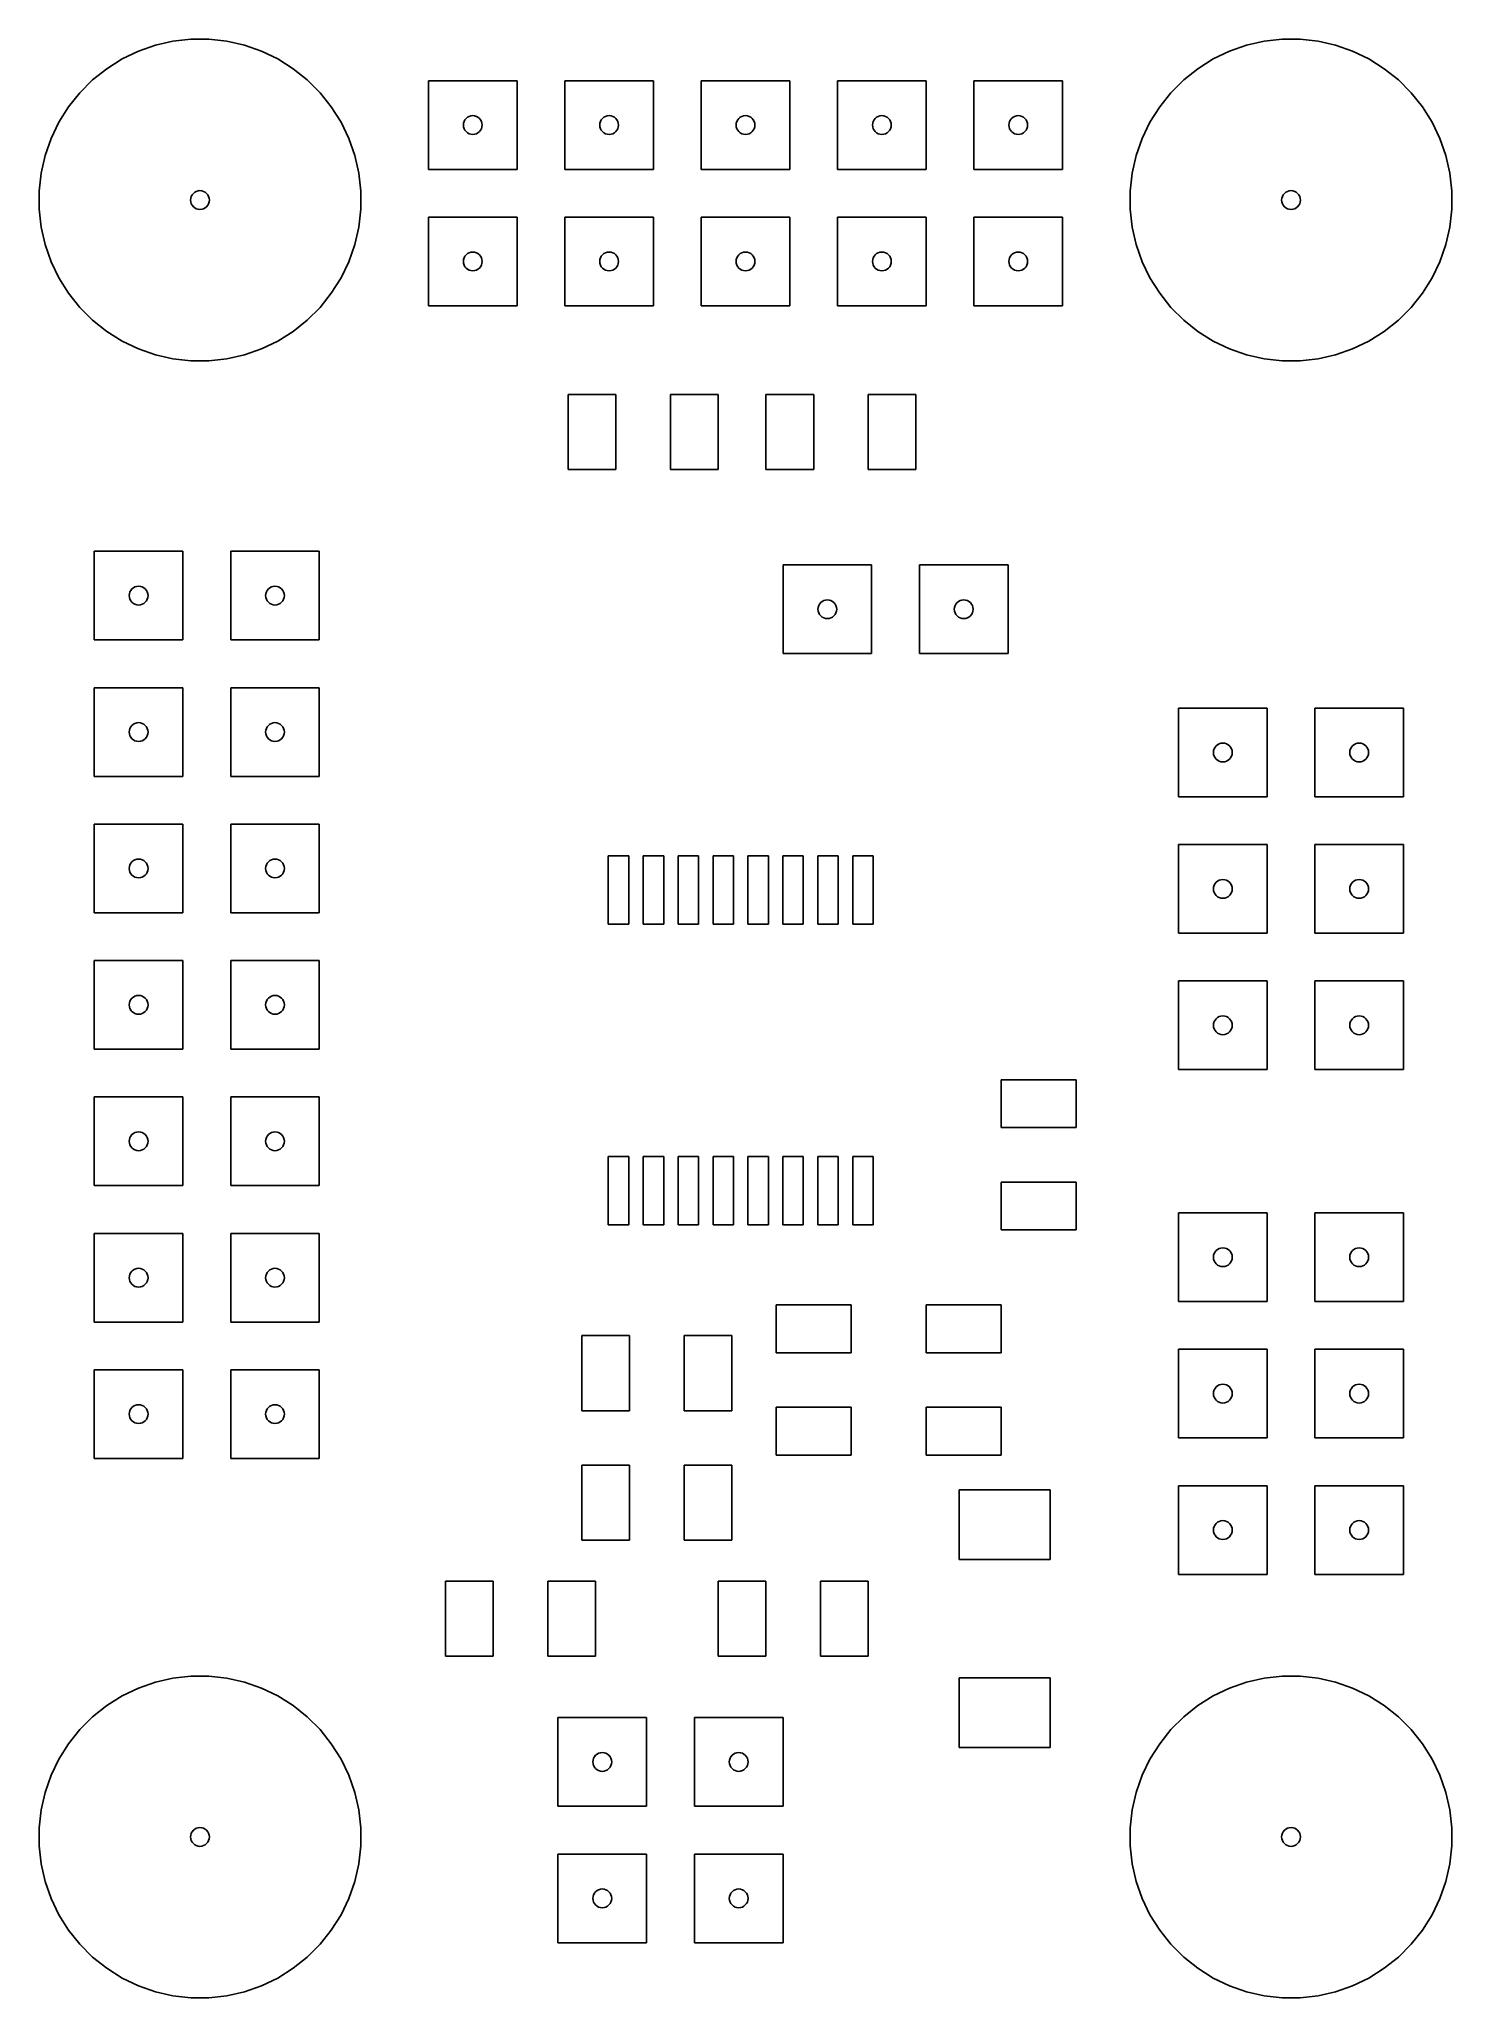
# Model space of a CAD drawing. Extents: x -4.29 to -3.26, y 5.46 to 6.89.
import ezdxf

# ---------------------------------------------------------------- set-up
doc = ezdxf.new("R2010")
doc.units = 0
doc.header["$MEASUREMENT"] = 0
doc.layers.add('BLACK', color=7, linetype='CONTINUOUS')

msp = doc.modelspace()

# ---------------------------------------------------------------- linework, layer by layer
at = {"layer": 'BLACK', "linetype": 'CONTINUOUS'}
for p, q in [((-4.1948, 6.8914), (-4.1816, 6.8929)), ((-4.1816, 6.8929), (-4.1684, 6.8929)), ((-4.1684, 6.8929), (-4.1552, 6.8914)), ((-3.3948, 6.8914), (-3.3816, 6.8929)), ((-3.3816, 6.8929), (-3.3684, 6.8929)), ((-3.3684, 6.8929), (-3.3552, 6.8914)), ((-4.2433, 6.8713), (-4.2321, 6.8784)), ((-4.2321, 6.8784), (-4.2202, 6.8841)), ((-4.2202, 6.8841), (-4.2077, 6.8885)), ((-4.2077, 6.8885), (-4.1948, 6.8914)), ((-4.1552, 6.8914), (-4.1423, 6.8885)), ((-4.1423, 6.8885), (-4.1298, 6.8841)), ((-4.1298, 6.8841), (-4.1179, 6.8784)), ((-4.1179, 6.8784), (-4.1067, 6.8713)), ((-3.4433, 6.8713), (-3.4321, 6.8784)), ((-3.4321, 6.8784), (-3.4202, 6.8841)), ((-3.4202, 6.8841), (-3.4077, 6.8885)), ((-3.4077, 6.8885), (-3.3948, 6.8914)), ((-3.3552, 6.8914), (-3.3423, 6.8885)), ((-3.3423, 6.8885), (-3.3298, 6.8841)), ((-3.3298, 6.8841), (-3.3179, 6.8784)), ((-3.3179, 6.8784), (-3.3067, 6.8713)), ((-4.2537, 6.8631), (-4.2433, 6.8713)), ((-4.1067, 6.8713), (-4.0963, 6.8631)), ((-3.4537, 6.8631), (-3.4433, 6.8713)), ((-3.3067, 6.8713), (-3.2963, 6.8631)), ((-4.2713, 6.8433), (-4.2631, 6.8537)), ((-4.2631, 6.8537), (-4.2537, 6.8631)), ((-4.0963, 6.8631), (-4.0869, 6.8537)), ((-4.0869, 6.8537), (-4.0787, 6.8433)), ((-4.0075, 6.7975), (-4.0075, 6.8625)), ((-4.0075, 6.8625), (-3.9425, 6.8625)), ((-3.9425, 6.8625), (-3.9425, 6.7975)), ((-3.9075, 6.7975), (-3.9075, 6.8625)), ((-3.9075, 6.8625), (-3.8425, 6.8625)), ((-3.8425, 6.8625), (-3.8425, 6.7975)), ((-3.8075, 6.7975), (-3.8075, 6.8625)), ((-3.8075, 6.8625), (-3.7425, 6.8625)), ((-3.7425, 6.8625), (-3.7425, 6.7975)), ((-3.7075, 6.7975), (-3.7075, 6.8625)), ((-3.7075, 6.8625), (-3.6425, 6.8625)), ((-3.6425, 6.8625), (-3.6425, 6.7975)), ((-3.6075, 6.7975), (-3.6075, 6.8625)), ((-3.6075, 6.8625), (-3.5425, 6.8625)), ((-3.5425, 6.8625), (-3.5425, 6.7975)), ((-3.4713, 6.8433), (-3.4631, 6.8537)), ((-3.4631, 6.8537), (-3.4537, 6.8631)), ((-3.2963, 6.8631), (-3.2869, 6.8537)), ((-3.2869, 6.8537), (-3.2787, 6.8433)), ((-4.2784, 6.8321), (-4.2713, 6.8433)), ((-4.0787, 6.8433), (-4.0716, 6.8321)), ((-3.4784, 6.8321), (-3.4713, 6.8433)), ((-3.2787, 6.8433), (-3.2716, 6.8321)), ((-4.2841, 6.8202), (-4.2784, 6.8321)), ((-4.0716, 6.8321), (-4.0659, 6.8202)), ((-3.4841, 6.8202), (-3.4784, 6.8321)), ((-3.2716, 6.8321), (-3.2659, 6.8202)), ((-4.2914, 6.7948), (-4.2885, 6.8077)), ((-4.2885, 6.8077), (-4.2841, 6.8202)), ((-4.0659, 6.8202), (-4.0615, 6.8077)), ((-4.0615, 6.8077), (-4.0586, 6.7948)), ((-3.4914, 6.7948), (-3.4885, 6.8077)), ((-3.4885, 6.8077), (-3.4841, 6.8202)), ((-3.2659, 6.8202), (-3.2615, 6.8077)), ((-3.2615, 6.8077), (-3.2586, 6.7948)), ((-4.2929, 6.7816), (-4.2914, 6.7948)), ((-4.0586, 6.7948), (-4.0571, 6.7816)), ((-3.9425, 6.7975), (-4.0075, 6.7975)), ((-3.8425, 6.7975), (-3.9075, 6.7975)), ((-3.7425, 6.7975), (-3.8075, 6.7975)), ((-3.6425, 6.7975), (-3.7075, 6.7975)), ((-3.5425, 6.7975), (-3.6075, 6.7975)), ((-3.4929, 6.7816), (-3.4914, 6.7948)), ((-3.2586, 6.7948), (-3.2571, 6.7816)), ((-4.2929, 6.7684), (-4.2929, 6.7816)), ((-4.0571, 6.7816), (-4.0571, 6.7684)), ((-3.4929, 6.7684), (-3.4929, 6.7816)), ((-3.2571, 6.7816), (-3.2571, 6.7684)), ((-4.2914, 6.7552), (-4.2929, 6.7684)), ((-4.0571, 6.7684), (-4.0586, 6.7552)), ((-3.4914, 6.7552), (-3.4929, 6.7684)), ((-3.2571, 6.7684), (-3.2586, 6.7552)), ((-4.2885, 6.7423), (-4.2914, 6.7552)), ((-4.0586, 6.7552), (-4.0615, 6.7423)), ((-4.0075, 6.6975), (-4.0075, 6.7625)), ((-4.0075, 6.7625), (-3.9425, 6.7625)), ((-3.9425, 6.7625), (-3.9425, 6.6975)), ((-3.9075, 6.6975), (-3.9075, 6.7625)), ((-3.9075, 6.7625), (-3.8425, 6.7625)), ((-3.8425, 6.7625), (-3.8425, 6.6975)), ((-3.8075, 6.6975), (-3.8075, 6.7625)), ((-3.8075, 6.7625), (-3.7425, 6.7625)), ((-3.7425, 6.7625), (-3.7425, 6.6975)), ((-3.7075, 6.6975), (-3.7075, 6.7625)), ((-3.7075, 6.7625), (-3.6425, 6.7625)), ((-3.6425, 6.7625), (-3.6425, 6.6975)), ((-3.6075, 6.6975), (-3.6075, 6.7625)), ((-3.6075, 6.7625), (-3.5425, 6.7625)), ((-3.5425, 6.7625), (-3.5425, 6.6975)), ((-3.4885, 6.7423), (-3.4914, 6.7552)), ((-3.2586, 6.7552), (-3.2615, 6.7423)), ((-4.2841, 6.7298), (-4.2885, 6.7423)), ((-4.0615, 6.7423), (-4.0659, 6.7298)), ((-3.4841, 6.7298), (-3.4885, 6.7423)), ((-3.2615, 6.7423), (-3.2659, 6.7298)), ((-4.2784, 6.7179), (-4.2841, 6.7298)), ((-4.0659, 6.7298), (-4.0716, 6.7179)), ((-3.4784, 6.7179), (-3.4841, 6.7298)), ((-3.2659, 6.7298), (-3.2716, 6.7179)), ((-4.2713, 6.7067), (-4.2784, 6.7179)), ((-4.2631, 6.6963), (-4.2713, 6.7067)), ((-4.0787, 6.7067), (-4.0869, 6.6963)), ((-4.0716, 6.7179), (-4.0787, 6.7067)), ((-3.4713, 6.7067), (-3.4784, 6.7179)), ((-3.4631, 6.6963), (-3.4713, 6.7067)), ((-3.2787, 6.7067), (-3.2869, 6.6963)), ((-3.2716, 6.7179), (-3.2787, 6.7067)), ((-4.2537, 6.6869), (-4.2631, 6.6963)), ((-4.0869, 6.6963), (-4.0963, 6.6869)), ((-3.9425, 6.6975), (-4.0075, 6.6975)), ((-3.8425, 6.6975), (-3.9075, 6.6975)), ((-3.7425, 6.6975), (-3.8075, 6.6975)), ((-3.6425, 6.6975), (-3.7075, 6.6975)), ((-3.5425, 6.6975), (-3.6075, 6.6975)), ((-3.4537, 6.6869), (-3.4631, 6.6963)), ((-3.2869, 6.6963), (-3.2963, 6.6869)), ((-4.2433, 6.6787), (-4.2537, 6.6869)), ((-4.2321, 6.6716), (-4.2433, 6.6787)), ((-4.1067, 6.6787), (-4.1179, 6.6716)), ((-4.0963, 6.6869), (-4.1067, 6.6787)), ((-3.4433, 6.6787), (-3.4537, 6.6869)), ((-3.4321, 6.6716), (-3.4433, 6.6787)), ((-3.3067, 6.6787), (-3.3179, 6.6716)), ((-3.2963, 6.6869), (-3.3067, 6.6787)), ((-4.2202, 6.6659), (-4.2321, 6.6716)), ((-4.2077, 6.6615), (-4.2202, 6.6659)), ((-4.1298, 6.6659), (-4.1423, 6.6615)), ((-4.1179, 6.6716), (-4.1298, 6.6659)), ((-3.4202, 6.6659), (-3.4321, 6.6716)), ((-3.4077, 6.6615), (-3.4202, 6.6659)), ((-3.3298, 6.6659), (-3.3423, 6.6615)), ((-3.3179, 6.6716), (-3.3298, 6.6659)), ((-4.1948, 6.6586), (-4.2077, 6.6615)), ((-4.1816, 6.6571), (-4.1948, 6.6586)), ((-4.1684, 6.6571), (-4.1816, 6.6571)), ((-4.1552, 6.6586), (-4.1684, 6.6571)), ((-4.1423, 6.6615), (-4.1552, 6.6586)), ((-3.3948, 6.6586), (-3.4077, 6.6615)), ((-3.3816, 6.6571), (-3.3948, 6.6586)), ((-3.3684, 6.6571), (-3.3816, 6.6571)), ((-3.3552, 6.6586), (-3.3684, 6.6571)), ((-3.3423, 6.6615), (-3.3552, 6.6586)), ((-3.905, 6.5775), (-3.905, 6.6325)), ((-3.905, 6.6325), (-3.87, 6.6325)), ((-3.87, 6.6325), (-3.87, 6.5775)), ((-3.83, 6.5775), (-3.83, 6.6325)), ((-3.83, 6.6325), (-3.795, 6.6325)), ((-3.795, 6.6325), (-3.795, 6.5775)), ((-3.76, 6.5775), (-3.76, 6.6325)), ((-3.76, 6.6325), (-3.725, 6.6325)), ((-3.725, 6.6325), (-3.725, 6.5775)), ((-3.685, 6.5775), (-3.685, 6.6325)), ((-3.685, 6.6325), (-3.65, 6.6325)), ((-3.65, 6.6325), (-3.65, 6.5775)), ((-3.87, 6.5775), (-3.905, 6.5775)), ((-3.795, 6.5775), (-3.83, 6.5775)), ((-3.725, 6.5775), (-3.76, 6.5775)), ((-3.65, 6.5775), (-3.685, 6.5775)), ((-4.2525, 6.4525), (-4.2525, 6.5175)), ((-4.2525, 6.5175), (-4.1875, 6.5175)), ((-4.1875, 6.5175), (-4.1875, 6.4525)), ((-4.1525, 6.4525), (-4.1525, 6.5175)), ((-4.1525, 6.5175), (-4.0875, 6.5175)), ((-4.0875, 6.5175), (-4.0875, 6.4525)), ((-3.7475, 6.4425), (-3.7475, 6.5075)), ((-3.7475, 6.5075), (-3.6825, 6.5075)), ((-3.6825, 6.5075), (-3.6825, 6.4425)), ((-3.6475, 6.4425), (-3.6475, 6.5075)), ((-3.6475, 6.5075), (-3.5825, 6.5075)), ((-3.5825, 6.5075), (-3.5825, 6.4425)), ((-4.1875, 6.4525), (-4.2525, 6.4525)), ((-4.0875, 6.4525), (-4.1525, 6.4525)), ((-3.6825, 6.4425), (-3.7475, 6.4425)), ((-3.5825, 6.4425), (-3.6475, 6.4425)), ((-4.2525, 6.3525), (-4.2525, 6.4175)), ((-4.2525, 6.4175), (-4.1875, 6.4175)), ((-4.1875, 6.4175), (-4.1875, 6.3525)), ((-4.1525, 6.3525), (-4.1525, 6.4175)), ((-4.1525, 6.4175), (-4.0875, 6.4175)), ((-4.0875, 6.4175), (-4.0875, 6.3525)), ((-3.4575, 6.3375), (-3.4575, 6.4025)), ((-3.4575, 6.4025), (-3.3925, 6.4025)), ((-3.3925, 6.4025), (-3.3925, 6.3375)), ((-3.3575, 6.3375), (-3.3575, 6.4025)), ((-3.3575, 6.4025), (-3.2925, 6.4025)), ((-3.2925, 6.4025), (-3.2925, 6.3375)), ((-4.1875, 6.3525), (-4.2525, 6.3525)), ((-4.0875, 6.3525), (-4.1525, 6.3525)), ((-3.3925, 6.3375), (-3.4575, 6.3375)), ((-3.2925, 6.3375), (-3.3575, 6.3375)), ((-4.2525, 6.2525), (-4.2525, 6.3175)), ((-4.2525, 6.3175), (-4.1875, 6.3175)), ((-4.1875, 6.3175), (-4.1875, 6.2525)), ((-4.1525, 6.2525), (-4.1525, 6.3175)), ((-4.1525, 6.3175), (-4.0875, 6.3175)), ((-4.0875, 6.3175), (-4.0875, 6.2525)), ((-3.8756, 6.2442), (-3.8756, 6.2942)), ((-3.8756, 6.2942), (-3.8606, 6.2942)), ((-3.8606, 6.2942), (-3.8606, 6.2442)), ((-3.85, 6.2442), (-3.85, 6.2942)), ((-3.85, 6.2942), (-3.835, 6.2942)), ((-3.835, 6.2942), (-3.835, 6.2442)), ((-3.8244, 6.2442), (-3.8244, 6.2942)), ((-3.8244, 6.2942), (-3.8094, 6.2942)), ((-3.8094, 6.2942), (-3.8094, 6.2442)), ((-3.7988, 6.2442), (-3.7988, 6.2942)), ((-3.7988, 6.2942), (-3.7838, 6.2942)), ((-3.7838, 6.2942), (-3.7838, 6.2442)), ((-3.7732, 6.2442), (-3.7732, 6.2942)), ((-3.7732, 6.2942), (-3.7582, 6.2942)), ((-3.7582, 6.2942), (-3.7582, 6.2442)), ((-3.7476, 6.2442), (-3.7476, 6.2942)), ((-3.7476, 6.2942), (-3.7326, 6.2942)), ((-3.7326, 6.2942), (-3.7326, 6.2442)), ((-3.722, 6.2442), (-3.722, 6.2942)), ((-3.722, 6.2942), (-3.707, 6.2942)), ((-3.707, 6.2942), (-3.707, 6.2442)), ((-3.6964, 6.2442), (-3.6964, 6.2942)), ((-3.6964, 6.2942), (-3.6814, 6.2942)), ((-3.6814, 6.2942), (-3.6814, 6.2442)), ((-3.4575, 6.2375), (-3.4575, 6.3025)), ((-3.4575, 6.3025), (-3.3925, 6.3025)), ((-3.3925, 6.3025), (-3.3925, 6.2375)), ((-3.3575, 6.2375), (-3.3575, 6.3025)), ((-3.3575, 6.3025), (-3.2925, 6.3025)), ((-3.2925, 6.3025), (-3.2925, 6.2375)), ((-4.1875, 6.2525), (-4.2525, 6.2525)), ((-4.0875, 6.2525), (-4.1525, 6.2525)), ((-3.8606, 6.2442), (-3.8756, 6.2442)), ((-3.835, 6.2442), (-3.85, 6.2442)), ((-3.8094, 6.2442), (-3.8244, 6.2442)), ((-3.7838, 6.2442), (-3.7988, 6.2442)), ((-3.7582, 6.2442), (-3.7732, 6.2442)), ((-3.7326, 6.2442), (-3.7476, 6.2442)), ((-3.707, 6.2442), (-3.722, 6.2442)), ((-3.6814, 6.2442), (-3.6964, 6.2442)), ((-3.3925, 6.2375), (-3.4575, 6.2375)), ((-3.2925, 6.2375), (-3.3575, 6.2375)), ((-4.2525, 6.1525), (-4.2525, 6.2175)), ((-4.2525, 6.2175), (-4.1875, 6.2175)), ((-4.1875, 6.2175), (-4.1875, 6.1525)), ((-4.1525, 6.1525), (-4.1525, 6.2175)), ((-4.1525, 6.2175), (-4.0875, 6.2175)), ((-4.0875, 6.2175), (-4.0875, 6.1525)), ((-3.4575, 6.1375), (-3.4575, 6.2025)), ((-3.4575, 6.2025), (-3.3925, 6.2025)), ((-3.3925, 6.2025), (-3.3925, 6.1375)), ((-3.3575, 6.1375), (-3.3575, 6.2025)), ((-3.3575, 6.2025), (-3.2925, 6.2025)), ((-3.2925, 6.2025), (-3.2925, 6.1375)), ((-4.1875, 6.1525), (-4.2525, 6.1525)), ((-4.0875, 6.1525), (-4.1525, 6.1525)), ((-3.3925, 6.1375), (-3.4575, 6.1375)), ((-3.2925, 6.1375), (-3.3575, 6.1375)), ((-4.2525, 6.0525), (-4.2525, 6.1175)), ((-4.2525, 6.1175), (-4.1875, 6.1175)), ((-4.1875, 6.1175), (-4.1875, 6.0525)), ((-4.1525, 6.0525), (-4.1525, 6.1175)), ((-4.1525, 6.1175), (-4.0875, 6.1175)), ((-4.0875, 6.1175), (-4.0875, 6.0525)), ((-3.5875, 6.095), (-3.5875, 6.13)), ((-3.5875, 6.13), (-3.5325, 6.13)), ((-3.5325, 6.13), (-3.5325, 6.095)), ((-3.5325, 6.095), (-3.5875, 6.095)), ((-3.8756, 6.0238), (-3.8756, 6.0738)), ((-3.8756, 6.0738), (-3.8606, 6.0738)), ((-3.8606, 6.0738), (-3.8606, 6.0238)), ((-3.85, 6.0238), (-3.85, 6.0738)), ((-3.85, 6.0738), (-3.835, 6.0738)), ((-3.835, 6.0738), (-3.835, 6.0238)), ((-3.8244, 6.0238), (-3.8244, 6.0738)), ((-3.8244, 6.0738), (-3.8094, 6.0738)), ((-3.8094, 6.0738), (-3.8094, 6.0238)), ((-3.7988, 6.0238), (-3.7988, 6.0738)), ((-3.7988, 6.0738), (-3.7838, 6.0738)), ((-3.7838, 6.0738), (-3.7838, 6.0238)), ((-3.7732, 6.0238), (-3.7732, 6.0738)), ((-3.7732, 6.0738), (-3.7582, 6.0738)), ((-3.7582, 6.0738), (-3.7582, 6.0238)), ((-3.7476, 6.0238), (-3.7476, 6.0738)), ((-3.7476, 6.0738), (-3.7326, 6.0738)), ((-3.7326, 6.0738), (-3.7326, 6.0238)), ((-3.722, 6.0238), (-3.722, 6.0738)), ((-3.722, 6.0738), (-3.707, 6.0738)), ((-3.707, 6.0738), (-3.707, 6.0238)), ((-3.6964, 6.0238), (-3.6964, 6.0738)), ((-3.6964, 6.0738), (-3.6814, 6.0738)), ((-3.6814, 6.0738), (-3.6814, 6.0238)), ((-4.1875, 6.0525), (-4.2525, 6.0525)), ((-4.0875, 6.0525), (-4.1525, 6.0525)), ((-3.5875, 6.02), (-3.5875, 6.055)), ((-3.5875, 6.055), (-3.5325, 6.055)), ((-3.5325, 6.055), (-3.5325, 6.02)), ((-3.4575, 5.9675), (-3.4575, 6.0325)), ((-3.4575, 6.0325), (-3.3925, 6.0325)), ((-3.3925, 6.0325), (-3.3925, 5.9675)), ((-3.3575, 5.9675), (-3.3575, 6.0325)), ((-3.3575, 6.0325), (-3.2925, 6.0325)), ((-3.2925, 6.0325), (-3.2925, 5.9675)), ((-4.2525, 5.9525), (-4.2525, 6.0175)), ((-4.2525, 6.0175), (-4.1875, 6.0175)), ((-4.1875, 6.0175), (-4.1875, 5.9525)), ((-4.1525, 5.9525), (-4.1525, 6.0175)), ((-4.1525, 6.0175), (-4.0875, 6.0175)), ((-4.0875, 6.0175), (-4.0875, 5.9525)), ((-3.8606, 6.0238), (-3.8756, 6.0238)), ((-3.835, 6.0238), (-3.85, 6.0238)), ((-3.8094, 6.0238), (-3.8244, 6.0238)), ((-3.7838, 6.0238), (-3.7988, 6.0238)), ((-3.7582, 6.0238), (-3.7732, 6.0238)), ((-3.7326, 6.0238), (-3.7476, 6.0238)), ((-3.707, 6.0238), (-3.722, 6.0238)), ((-3.6814, 6.0238), (-3.6964, 6.0238)), ((-3.5325, 6.02), (-3.5875, 6.02)), ((-3.7525, 5.93), (-3.7525, 5.965)), ((-3.7525, 5.965), (-3.6975, 5.965)), ((-3.6975, 5.965), (-3.6975, 5.93)), ((-3.6425, 5.93), (-3.6425, 5.965)), ((-3.6425, 5.965), (-3.5875, 5.965)), ((-3.5875, 5.965), (-3.5875, 5.93)), ((-3.3925, 5.9675), (-3.4575, 5.9675)), ((-3.2925, 5.9675), (-3.3575, 5.9675)), ((-4.1875, 5.9525), (-4.2525, 5.9525)), ((-4.0875, 5.9525), (-4.1525, 5.9525)), ((-3.895, 5.8875), (-3.895, 5.9425)), ((-3.895, 5.9425), (-3.86, 5.9425)), ((-3.86, 5.9425), (-3.86, 5.8875)), ((-3.82, 5.8875), (-3.82, 5.9425)), ((-3.82, 5.9425), (-3.785, 5.9425)), ((-3.785, 5.9425), (-3.785, 5.8875)), ((-3.4575, 5.8675), (-3.4575, 5.9325)), ((-3.4575, 5.9325), (-3.3925, 5.9325)), ((-3.3925, 5.9325), (-3.3925, 5.8675)), ((-3.3575, 5.8675), (-3.3575, 5.9325)), ((-3.3575, 5.9325), (-3.2925, 5.9325)), ((-3.2925, 5.9325), (-3.2925, 5.8675)), ((-4.2525, 5.8525), (-4.2525, 5.9175)), ((-4.2525, 5.9175), (-4.1875, 5.9175)), ((-4.1875, 5.9175), (-4.1875, 5.8525)), ((-4.1525, 5.8525), (-4.1525, 5.9175)), ((-4.1525, 5.9175), (-4.0875, 5.9175)), ((-4.0875, 5.9175), (-4.0875, 5.8525)), ((-3.6975, 5.93), (-3.7525, 5.93)), ((-3.5875, 5.93), (-3.6425, 5.93)), ((-3.86, 5.8875), (-3.895, 5.8875)), ((-3.785, 5.8875), (-3.82, 5.8875)), ((-3.7525, 5.855), (-3.7525, 5.89)), ((-3.7525, 5.89), (-3.6975, 5.89)), ((-3.6975, 5.89), (-3.6975, 5.855)), ((-3.6425, 5.855), (-3.6425, 5.89)), ((-3.6425, 5.89), (-3.5875, 5.89)), ((-3.5875, 5.89), (-3.5875, 5.855)), ((-3.3925, 5.8675), (-3.4575, 5.8675)), ((-3.2925, 5.8675), (-3.3575, 5.8675)), ((-4.1875, 5.8525), (-4.2525, 5.8525)), ((-4.0875, 5.8525), (-4.1525, 5.8525)), ((-3.895, 5.7925), (-3.895, 5.8475)), ((-3.895, 5.8475), (-3.86, 5.8475)), ((-3.86, 5.8475), (-3.86, 5.7925)), ((-3.82, 5.7925), (-3.82, 5.8475)), ((-3.82, 5.8475), (-3.785, 5.8475)), ((-3.785, 5.8475), (-3.785, 5.7925)), ((-3.6975, 5.855), (-3.7525, 5.855)), ((-3.5875, 5.855), (-3.6425, 5.855)), ((-3.4575, 5.7675), (-3.4575, 5.8325)), ((-3.4575, 5.8325), (-3.3925, 5.8325)), ((-3.3925, 5.8325), (-3.3925, 5.7675)), ((-3.3575, 5.7675), (-3.3575, 5.8325)), ((-3.3575, 5.8325), (-3.2925, 5.8325)), ((-3.2925, 5.8325), (-3.2925, 5.7675)), ((-3.6184, 5.7783), (-3.6184, 5.8295)), ((-3.6184, 5.8295), (-3.5515, 5.8295)), ((-3.5515, 5.8295), (-3.5515, 5.7783)), ((-3.86, 5.7925), (-3.895, 5.7925)), ((-3.785, 5.7925), (-3.82, 5.7925)), ((-3.5515, 5.7783), (-3.6184, 5.7783)), ((-3.995, 5.7075), (-3.995, 5.7625)), ((-3.995, 5.7625), (-3.96, 5.7625)), ((-3.96, 5.7625), (-3.96, 5.7075)), ((-3.92, 5.7075), (-3.92, 5.7625)), ((-3.92, 5.7625), (-3.885, 5.7625)), ((-3.885, 5.7625), (-3.885, 5.7075)), ((-3.795, 5.7075), (-3.795, 5.7625)), ((-3.795, 5.7625), (-3.76, 5.7625)), ((-3.76, 5.7625), (-3.76, 5.7075)), ((-3.72, 5.7075), (-3.72, 5.7625)), ((-3.72, 5.7625), (-3.685, 5.7625)), ((-3.685, 5.7625), (-3.685, 5.7075)), ((-3.3925, 5.7675), (-3.4575, 5.7675)), ((-3.2925, 5.7675), (-3.3575, 5.7675)), ((-3.96, 5.7075), (-3.995, 5.7075)), ((-3.885, 5.7075), (-3.92, 5.7075)), ((-3.76, 5.7075), (-3.795, 5.7075)), ((-3.685, 5.7075), (-3.72, 5.7075)), ((-4.2202, 5.6841), (-4.2077, 5.6885)), ((-4.2077, 5.6885), (-4.1948, 5.6914)), ((-4.1948, 5.6914), (-4.1816, 5.6929)), ((-4.1816, 5.6929), (-4.1684, 5.6929)), ((-4.1684, 5.6929), (-4.1552, 5.6914)), ((-4.1552, 5.6914), (-4.1423, 5.6885)), ((-4.1423, 5.6885), (-4.1298, 5.6841)), ((-3.6184, 5.6405), (-3.6184, 5.6917)), ((-3.6184, 5.6917), (-3.5515, 5.6917)), ((-3.5515, 5.6917), (-3.5515, 5.6405)), ((-3.4202, 5.6841), (-3.4077, 5.6885)), ((-3.4077, 5.6885), (-3.3948, 5.6914)), ((-3.3948, 5.6914), (-3.3816, 5.6929)), ((-3.3816, 5.6929), (-3.3684, 5.6929)), ((-3.3684, 5.6929), (-3.3552, 5.6914)), ((-3.3552, 5.6914), (-3.3423, 5.6885)), ((-3.3423, 5.6885), (-3.3298, 5.6841)), ((-4.2433, 5.6713), (-4.2321, 5.6784)), ((-4.2321, 5.6784), (-4.2202, 5.6841)), ((-4.1298, 5.6841), (-4.1179, 5.6784)), ((-4.1179, 5.6784), (-4.1067, 5.6713)), ((-3.4433, 5.6713), (-3.4321, 5.6784)), ((-3.4321, 5.6784), (-3.4202, 5.6841)), ((-3.3298, 5.6841), (-3.3179, 5.6784)), ((-3.3179, 5.6784), (-3.3067, 5.6713)), ((-4.2631, 5.6537), (-4.2537, 5.6631)), ((-4.2537, 5.6631), (-4.2433, 5.6713)), ((-4.1067, 5.6713), (-4.0963, 5.6631)), ((-4.0963, 5.6631), (-4.0869, 5.6537)), ((-3.9125, 5.5975), (-3.9125, 5.6625)), ((-3.9125, 5.6625), (-3.8475, 5.6625)), ((-3.8475, 5.6625), (-3.8475, 5.5975)), ((-3.8125, 5.5975), (-3.8125, 5.6625)), ((-3.8125, 5.6625), (-3.7475, 5.6625)), ((-3.7475, 5.6625), (-3.7475, 5.5975)), ((-3.4631, 5.6537), (-3.4537, 5.6631)), ((-3.4537, 5.6631), (-3.4433, 5.6713)), ((-3.3067, 5.6713), (-3.2963, 5.6631)), ((-3.2963, 5.6631), (-3.2869, 5.6537)), ((-4.2784, 5.6321), (-4.2713, 5.6433)), ((-4.2713, 5.6433), (-4.2631, 5.6537)), ((-4.0869, 5.6537), (-4.0787, 5.6433)), ((-4.0787, 5.6433), (-4.0716, 5.6321)), ((-3.4784, 5.6321), (-3.4713, 5.6433)), ((-3.4713, 5.6433), (-3.4631, 5.6537)), ((-3.2869, 5.6537), (-3.2787, 5.6433)), ((-3.2787, 5.6433), (-3.2716, 5.6321)), ((-4.2841, 5.6202), (-4.2784, 5.6321)), ((-4.0716, 5.6321), (-4.0659, 5.6202)), ((-3.5515, 5.6405), (-3.6184, 5.6405)), ((-3.4841, 5.6202), (-3.4784, 5.6321)), ((-3.2716, 5.6321), (-3.2659, 5.6202)), ((-4.2885, 5.6077), (-4.2841, 5.6202)), ((-4.0659, 5.6202), (-4.0615, 5.6077)), ((-3.4885, 5.6077), (-3.4841, 5.6202)), ((-3.2659, 5.6202), (-3.2615, 5.6077)), ((-4.2914, 5.5948), (-4.2885, 5.6077)), ((-4.0615, 5.6077), (-4.0586, 5.5948)), ((-3.4914, 5.5948), (-3.4885, 5.6077)), ((-3.2615, 5.6077), (-3.2586, 5.5948)), ((-4.2929, 5.5816), (-4.2914, 5.5948)), ((-4.0586, 5.5948), (-4.0571, 5.5816)), ((-3.8475, 5.5975), (-3.9125, 5.5975)), ((-3.7475, 5.5975), (-3.8125, 5.5975)), ((-3.4929, 5.5816), (-3.4914, 5.5948)), ((-3.2586, 5.5948), (-3.2571, 5.5816)), ((-4.2929, 5.5684), (-4.2929, 5.5816)), ((-4.0571, 5.5816), (-4.0571, 5.5684)), ((-3.4929, 5.5684), (-3.4929, 5.5816)), ((-3.2571, 5.5816), (-3.2571, 5.5684)), ((-4.2914, 5.5552), (-4.2929, 5.5684)), ((-4.0571, 5.5684), (-4.0586, 5.5552)), ((-3.9125, 5.4975), (-3.9125, 5.5625)), ((-3.9125, 5.5625), (-3.8475, 5.5625)), ((-3.8475, 5.5625), (-3.8475, 5.4975)), ((-3.8125, 5.4975), (-3.8125, 5.5625)), ((-3.8125, 5.5625), (-3.7475, 5.5625)), ((-3.7475, 5.5625), (-3.7475, 5.4975)), ((-3.4914, 5.5552), (-3.4929, 5.5684)), ((-3.2571, 5.5684), (-3.2586, 5.5552)), ((-4.2885, 5.5423), (-4.2914, 5.5552)), ((-4.0586, 5.5552), (-4.0615, 5.5423)), ((-3.4885, 5.5423), (-3.4914, 5.5552)), ((-3.2586, 5.5552), (-3.2615, 5.5423)), ((-4.2841, 5.5298), (-4.2885, 5.5423)), ((-4.2784, 5.5179), (-4.2841, 5.5298)), ((-4.0659, 5.5298), (-4.0716, 5.5179)), ((-4.0615, 5.5423), (-4.0659, 5.5298)), ((-3.4841, 5.5298), (-3.4885, 5.5423)), ((-3.4784, 5.5179), (-3.4841, 5.5298)), ((-3.2659, 5.5298), (-3.2716, 5.5179)), ((-3.2615, 5.5423), (-3.2659, 5.5298)), ((-4.2713, 5.5067), (-4.2784, 5.5179)), ((-4.0716, 5.5179), (-4.0787, 5.5067)), ((-3.4713, 5.5067), (-3.4784, 5.5179)), ((-3.2716, 5.5179), (-3.2787, 5.5067)), ((-4.2631, 5.4963), (-4.2713, 5.5067)), ((-4.0787, 5.5067), (-4.0869, 5.4963)), ((-3.4631, 5.4963), (-3.4713, 5.5067)), ((-3.2787, 5.5067), (-3.2869, 5.4963)), ((-4.2537, 5.4869), (-4.2631, 5.4963)), ((-4.2433, 5.4787), (-4.2537, 5.4869)), ((-4.0963, 5.4869), (-4.1067, 5.4787)), ((-4.0869, 5.4963), (-4.0963, 5.4869)), ((-3.8475, 5.4975), (-3.9125, 5.4975)), ((-3.7475, 5.4975), (-3.8125, 5.4975)), ((-3.4537, 5.4869), (-3.4631, 5.4963)), ((-3.4433, 5.4787), (-3.4537, 5.4869)), ((-3.2963, 5.4869), (-3.3067, 5.4787)), ((-3.2869, 5.4963), (-3.2963, 5.4869)), ((-4.2321, 5.4716), (-4.2433, 5.4787)), ((-4.2202, 5.4659), (-4.2321, 5.4716)), ((-4.1179, 5.4716), (-4.1298, 5.4659)), ((-4.1067, 5.4787), (-4.1179, 5.4716)), ((-3.4321, 5.4716), (-3.4433, 5.4787)), ((-3.4202, 5.4659), (-3.4321, 5.4716)), ((-3.3179, 5.4716), (-3.3298, 5.4659)), ((-3.3067, 5.4787), (-3.3179, 5.4716)), ((-4.2077, 5.4615), (-4.2202, 5.4659)), ((-4.1948, 5.4586), (-4.2077, 5.4615)), ((-4.1816, 5.4571), (-4.1948, 5.4586)), ((-4.1684, 5.4571), (-4.1816, 5.4571)), ((-4.1552, 5.4586), (-4.1684, 5.4571)), ((-4.1423, 5.4615), (-4.1552, 5.4586)), ((-4.1298, 5.4659), (-4.1423, 5.4615)), ((-3.4077, 5.4615), (-3.4202, 5.4659)), ((-3.3948, 5.4586), (-3.4077, 5.4615)), ((-3.3816, 5.4571), (-3.3948, 5.4586)), ((-3.3684, 5.4571), (-3.3816, 5.4571)), ((-3.3552, 5.4586), (-3.3684, 5.4571)), ((-3.3423, 5.4615), (-3.3552, 5.4586)), ((-3.3298, 5.4659), (-3.3423, 5.4615))]:
    msp.add_line(p, q, dxfattribs=at)
at = {"layer": 'BLACK'}
for centre in [(-3.975, 6.83), (-3.875, 6.83), (-3.775, 6.83), (-3.675, 6.83), (-3.575, 6.83), (-4.175, 6.775), (-3.375, 6.775), (-3.975, 6.73), (-3.875, 6.73), (-3.775, 6.73), (-3.675, 6.73), (-3.575, 6.73), (-4.22, 6.485), (-4.12, 6.485), (-3.715, 6.475), (-3.615, 6.475), (-4.22, 6.385), (-4.12, 6.385), (-3.425, 6.37), (-3.325, 6.37), (-4.22, 6.285), (-4.12, 6.285), (-3.425, 6.27), (-3.325, 6.27), (-4.22, 6.185), (-4.12, 6.185), (-3.425, 6.17), (-3.325, 6.17), (-4.22, 6.085), (-4.12, 6.085), (-3.425, 6), (-3.325, 6), (-4.22, 5.985), (-4.12, 5.985), (-3.425, 5.9), (-3.325, 5.9), (-4.22, 5.885), (-4.12, 5.885), (-3.425, 5.8), (-3.325, 5.8), (-3.88, 5.63), (-3.78, 5.63), (-4.175, 5.575), (-3.375, 5.575), (-3.88, 5.53), (-3.78, 5.53)]:
    msp.add_circle(centre, 0.00689, dxfattribs=at)
at = {"layer": 'WHITE'}
for centre in [(-3.975, 6.83), (-3.875, 6.83), (-3.775, 6.83), (-3.675, 6.83), (-3.575, 6.83), (-4.175, 6.775), (-3.375, 6.775), (-3.975, 6.73), (-3.875, 6.73), (-3.775, 6.73), (-3.675, 6.73), (-3.575, 6.73), (-4.22, 6.485), (-4.12, 6.485), (-3.715, 6.475), (-3.615, 6.475), (-4.22, 6.385), (-4.12, 6.385), (-3.425, 6.37), (-3.325, 6.37), (-4.22, 6.285), (-4.12, 6.285), (-3.425, 6.27), (-3.325, 6.27), (-4.22, 6.185), (-4.12, 6.185), (-3.425, 6.17), (-3.325, 6.17), (-4.22, 6.085), (-4.12, 6.085), (-3.425, 6), (-3.325, 6), (-4.22, 5.985), (-4.12, 5.985), (-3.425, 5.9), (-3.325, 5.9), (-4.22, 5.885), (-4.12, 5.885), (-3.425, 5.8), (-3.325, 5.8), (-3.88, 5.63), (-3.78, 5.63), (-4.175, 5.575), (-3.375, 5.575), (-3.88, 5.53), (-3.78, 5.53)]:
    msp.add_circle(centre, 0.00689, dxfattribs=at)

doc.saveas('drawing.dxf')
